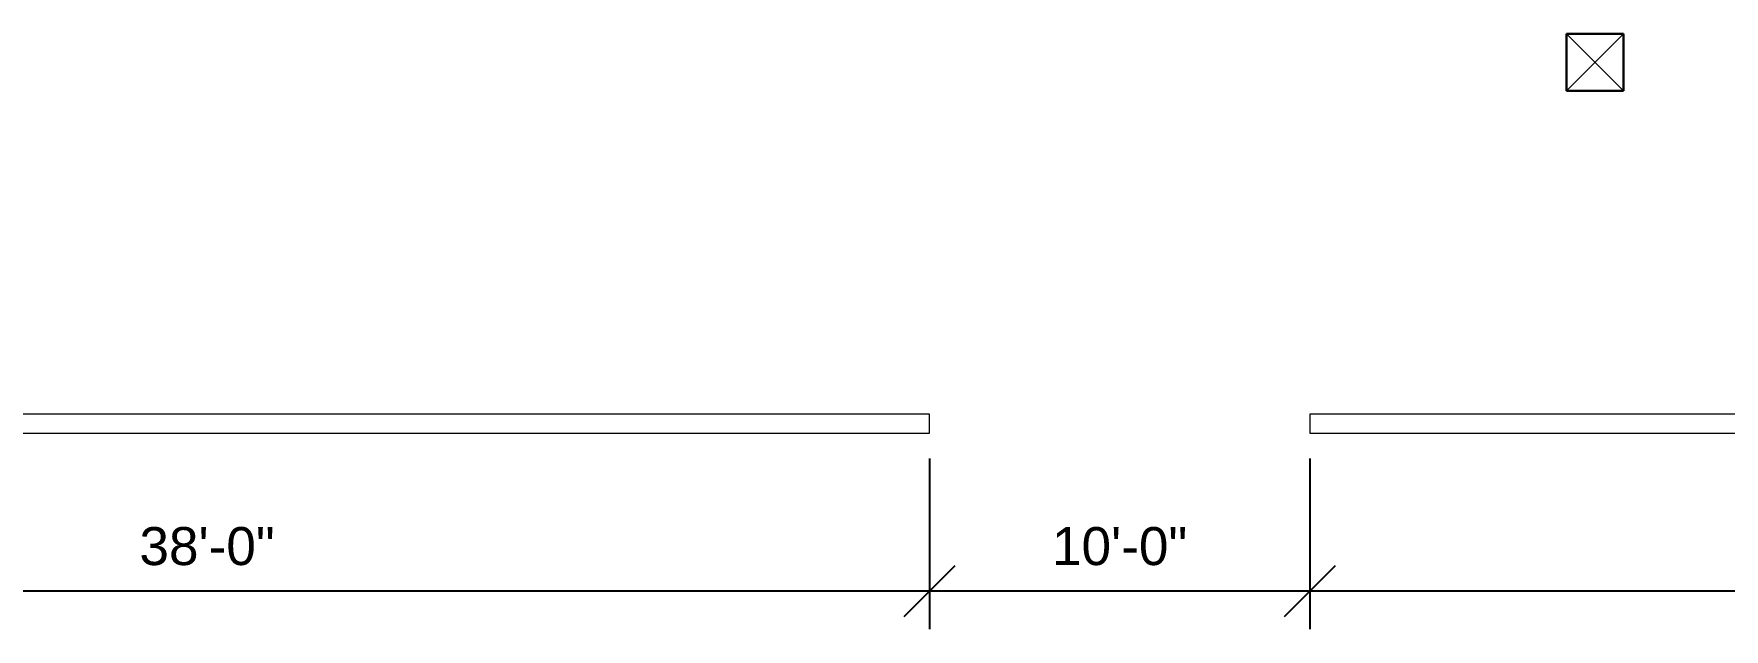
# Model space of a CAD drawing. Header units: inches. Extents: x 1913 to 24953, y -2945 to 1064.
# Drawn here: x 3979 to 4512, y -283 to -95 of the extents above; entities that cross this region are included whole.
import ezdxf

# ---------------------------------------------------------------- set-up
doc = ezdxf.new("R2010")
doc.units = ezdxf.units.IN
doc.header["$MEASUREMENT"] = 0
for name, color, linetype, lineweight in [('A-ANNO-DIMS', 211, 'Continuous', 9), ('A-COLS', 52, 'Continuous', 9), ('A-WALL', 113, 'Continuous', 13)]:
    doc.layers.add(name, color=color, linetype=linetype, lineweight=lineweight)
doc.styles.add('Arial', font='arial.ttf', dxfattribs={"height": 12})
doc.dimstyles.new('Linear_-_3_32__Arial', dxfattribs={"dimscale": 12, "dimtxt": 12.243113, "dimasz": 1.333333, "dimexe": 1, "dimexo": 0.666667, "dimgap": 0.666667, "dimtad": 1, "dimdec": 5, "dimrnd": 0.03125, "dimzin": 1, "dimdsep": 46, "dimlunit": 4, "dimtxsty": 'Arial', "dimblk1": 'OBLIQUE', "dimblk2": 'OBLIQUE', "dimsah": 1, "dimcen": 0.09, "dimdle": 1, "dimazin": 0, "dimtfac": 1, "dimtdec": 4, "dimtix": 1, "dimtmove": 0, "dimatfit": 3, "dimfxl": 1, "dimtvp": 1, "dimtfill": 1, "dimfrac": 2, "dimtolj": 1, "dimtzin": 0, "dimarcsym": 2})

# ---------------------------------------------------------------- blocks, each defined once
blk = doc.blocks.new('Rectangular Column - 18_ x 18_-395545-FloorPlan')
at = {"layer": 'A-COLS'}
for p, q in [((-9, 9), (-9, 9)), ((9, 9), (9, 9)), ((-9, -9), (-9, -9)), ((9, -9), (9, -9))]:
    blk.add_line(p, q, dxfattribs=at)
at = {"layer": 'A-COLS', "lineweight": 30}
for p, q in [((9, 9), (-9, 9)), ((-9, 9), (-9, -9)), ((9, -9), (9, 9)), ((-9, -9), (9, -9))]:
    blk.add_line(p, q, dxfattribs=at)
blk = doc.blocks.new('_Oblique')
at = {"color": 0, "linetype": 'ByBlock', "lineweight": -2}
blk.add_line((-0.5, -0.5), (0.5, 0.5), dxfattribs=at)
blk = doc.blocks.new('*D115')
at = {"layer": 'A-ANNO-DIMS', "color": 0, "lineweight": -2, "transparency": 16777216}
for p, q in [((4381.66, -228.98), (4381.66, -282.82)), ((4837.66, -274.13), (4837.66, -258.82)), ((4849.66, -270.82), (4369.66, -270.82))]:
    blk.add_line(p, q, dxfattribs=at)
at = {"layer": 'Defpoints', "color": 0, "transparency": 16777216}
for p in [(4381.66, -220.98), (4381.66, -270.82), (4837.66, -282.13)]:
    blk.add_point(p, dxfattribs=at)
at = {"layer": 'A-ANNO-DIMS', "color": 0, "lineweight": -2, "transparency": 16777216, "xscale": 16, "yscale": 16, "zscale": 16, "rotation": 180}
blk.add_blockref('_Oblique', (4381.66, -270.82), dxfattribs=at)
at = {"layer": 'A-ANNO-DIMS', "color": 0, "lineweight": -2, "transparency": 16777216, "xscale": 16, "yscale": 16, "zscale": 16}
blk.add_blockref('_Oblique', (4837.66, -270.82), dxfattribs=at)
at = {"layer": 'A-ANNO-DIMS', "color": 3, "lineweight": 0, "transparency": 16777216, "insert": (4609.66, -256.68), "char_height": 12, "width": 62.3834, "attachment_point": 5, "style": 'Arial'}
blk.add_mtext('\\A1;38\'-0"', dxfattribs=at)
blk = doc.blocks.new('*D116')
at = {"layer": 'A-ANNO-DIMS', "color": 0, "lineweight": -2, "transparency": 16777216}
for p, q in [((4261.66, -228.98), (4261.66, -282.82)), ((4381.66, -228.98), (4381.66, -282.82)), ((4393.66, -270.82), (4249.66, -270.82))]:
    blk.add_line(p, q, dxfattribs=at)
at = {"layer": 'Defpoints', "color": 0, "transparency": 16777216}
for p in [(4261.66, -220.98), (4381.66, -220.98), (4261.66, -270.82)]:
    blk.add_point(p, dxfattribs=at)
at = {"layer": 'A-ANNO-DIMS', "color": 0, "lineweight": -2, "transparency": 16777216, "xscale": 16, "yscale": 16, "zscale": 16, "rotation": 180}
blk.add_blockref('_Oblique', (4261.66, -270.82), dxfattribs=at)
at = {"layer": 'A-ANNO-DIMS', "color": 0, "lineweight": -2, "transparency": 16777216, "xscale": 16, "yscale": 16, "zscale": 16}
blk.add_blockref('_Oblique', (4381.66, -270.82), dxfattribs=at)
at = {"layer": 'A-ANNO-DIMS', "color": 3, "lineweight": 0, "transparency": 16777216, "insert": (4321.66, -256.69), "char_height": 12, "width": 62.3834, "attachment_point": 5, "style": 'Arial'}
blk.add_mtext('\\A1;10\'-0"', dxfattribs=at)
blk = doc.blocks.new('*D117')
at = {"layer": 'A-ANNO-DIMS', "color": 0, "lineweight": -2, "transparency": 16777216}
for p, q in [((4261.66, -228.98), (4261.66, -282.82)), ((3805.66, -274.13), (3805.66, -258.82)), ((4273.66, -270.82), (3793.66, -270.82))]:
    blk.add_line(p, q, dxfattribs=at)
at = {"layer": 'Defpoints', "color": 0, "transparency": 16777216}
for p in [(4261.66, -220.98), (3805.66, -270.82), (3805.66, -282.13)]:
    blk.add_point(p, dxfattribs=at)
at = {"layer": 'A-ANNO-DIMS', "color": 0, "lineweight": -2, "transparency": 16777216, "xscale": 16, "yscale": 16, "zscale": 16, "rotation": 180}
blk.add_blockref('_Oblique', (3805.66, -270.82), dxfattribs=at)
at = {"layer": 'A-ANNO-DIMS', "color": 0, "lineweight": -2, "transparency": 16777216, "xscale": 16, "yscale": 16, "zscale": 16}
blk.add_blockref('_Oblique', (4261.66, -270.82), dxfattribs=at)
at = {"layer": 'A-ANNO-DIMS', "color": 3, "lineweight": 0, "transparency": 16777216, "insert": (4033.66, -256.68), "char_height": 12, "width": 62.3834, "attachment_point": 5, "style": 'Arial'}
blk.add_mtext('\\A1;38\'-0"', dxfattribs=at)

msp = doc.modelspace()

# ---------------------------------------------------------------- linework, layer by layer
at = {"layer": 'A-COLS', "lineweight": 0}
for p, q in [((4480.664949, -94.975499), (4462.664949, -94.975499)), ((4462.664949, -94.975499), (4462.664949, -112.975499)), ((4462.664949, -94.975499), (4480.664949, -112.975499)), ((4462.664949, -112.975499), (4480.664949, -94.975499)), ((4480.664949, -112.975499), (4480.664949, -94.975499)), ((4462.664949, -112.975499), (4480.664949, -112.975499))]:
    msp.add_line(p, q, dxfattribs=at)
at = {"layer": 'A-WALL', "lineweight": 0}
for p, q in [((4261.664949, -214.975499), (3751.664949, -214.975499)), ((4261.664949, -220.975499), (4261.664949, -214.975499)), ((4834.664949, -214.975499), (4381.664949, -214.975499)), ((4381.664949, -214.975499), (4381.664949, -220.975499)), ((3808.664949, -220.975499), (4261.664949, -220.975499)), ((4381.664949, -220.975499), (4834.664949, -220.975499))]:
    msp.add_line(p, q, dxfattribs=at)

# ---------------------------------------------------------------- block references
at = {"layer": 'A-COLS', "lineweight": 0, "rotation": 270}
msp.add_blockref('Rectangular Column - 18_ x 18_-395545-FloorPlan', (4471.664949, -103.975499), dxfattribs=at)

# ---------------------------------------------------------------- dimensions: what is measured, and where the dimension line sits
at = {"layer": 'A-ANNO-DIMS', "color": 1, "lineweight": 0}
for base, p1, p2, picture, middle in [((3805.664949, -270.815448), (4261.664949, -220.975499), (3805.664949, -282.129157), '*D117', (4033.664949, -256.68448)), ((4261.664949, -270.815448), (4381.664949, -220.975499), (4261.664949, -220.975499), '*D116', (4321.664949, -256.688572)), ((4381.664949, -270.815448), (4837.664949, -282.129157), (4381.664949, -220.975499), '*D115', (4609.664949, -256.68448))]:
    dim = msp.add_linear_dim(base=base, p1=p1, p2=p2, angle=180, dimstyle='Linear_-_3_32__Arial', override={"dimpost": '<>', "dimclrt": 3, "dimfxl": 288.006944, "dimtfill": 0}, dxfattribs=at)
    dim.commit()
    dim.dimension.update_dxf_attribs({"geometry": picture, "text_midpoint": middle})

doc.saveas('drawing.dxf')
